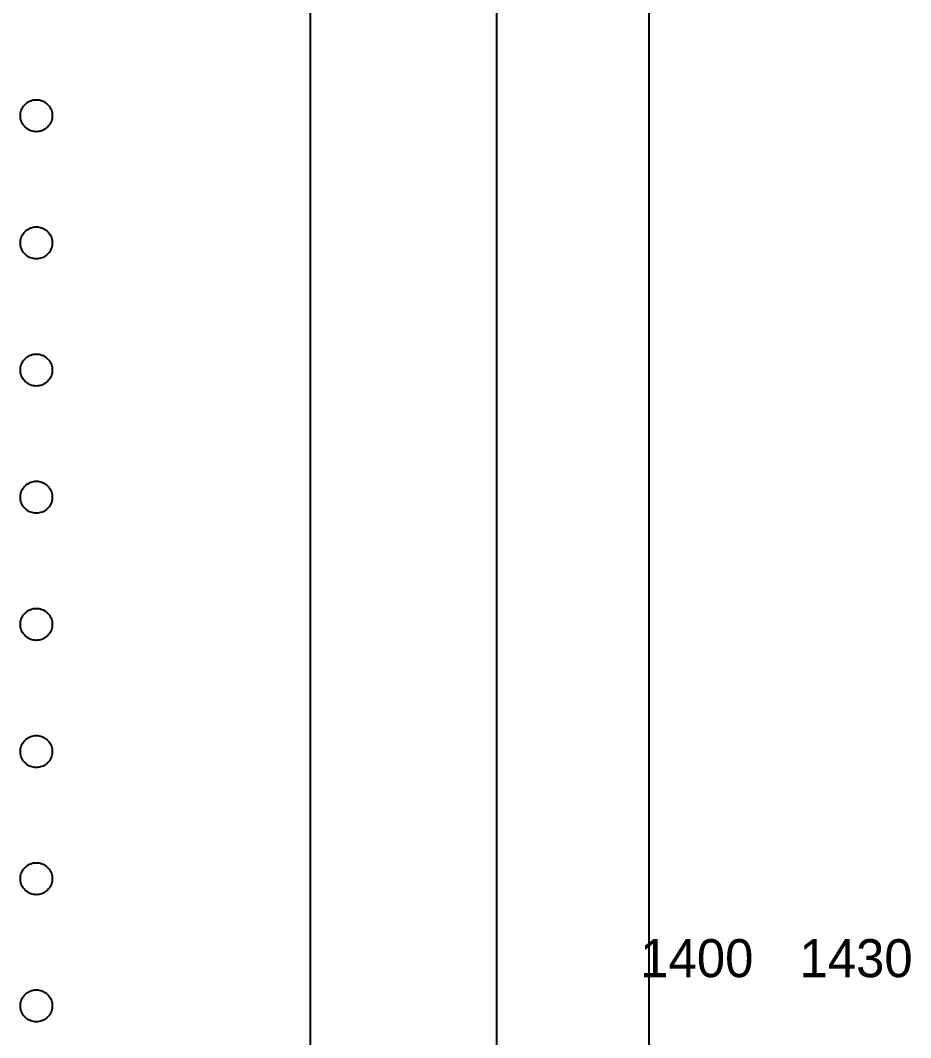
# Model space of a CAD drawing. Header units: millimetres. Extents: x 42 to 3058, y 353 to 2599.
# Drawn here: x 2793.8 to 3027.9, y 1194.1 to 1461.5 of the extents above; entities that cross this region are included whole.
import ezdxf
from ezdxf.enums import TextEntityAlignment as Align

# ---------------------------------------------------------------- set-up
doc = ezdxf.new("R2010")
doc.units = ezdxf.units.MM
doc.layers.add('DRAWING', color=7, linetype='Continuous')
doc.layers.add('TEXT', color=7, linetype='Continuous')

msp = doc.modelspace()

# ---------------------------------------------------------------- linework, layer by layer
at = {"layer": 'DRAWING', "linetype": 'CONTINUOUS', "true_color": 0x111111}
msp.add_line((2870, 1930), (2870, 500), dxfattribs=at)
at = {"layer": 'DRAWING', "linetype": 'CONTINUOUS', "true_color": 0xff6a00}
for p, q in [((2959, 1930), (2959, 500)), ((2919, 1915), (2919, 515))]:
    msp.add_line(p, q, dxfattribs=at)
at = {"layer": 'DRAWING', "linetype": 'CONTINUOUS', "true_color": 0x111111}
for points in [[(2802.2, 1436.47), (2802.18, 1436.1), (2802.14, 1435.74), (2802.06, 1435.38), (2801.95, 1435.03), (2801.81, 1434.7), (2801.64, 1434.37), (2801.44, 1434.06), (2801.22, 1433.77), (2800.97, 1433.5), (2800.7, 1433.25), (2800.41, 1433.03), (2800.1, 1432.83), (2799.77, 1432.66), (2799.44, 1432.52), (2799.09, 1432.41), (2798.73, 1432.33), (2798.37, 1432.29), (2798, 1432.27), (2797.63, 1432.29), (2797.27, 1432.33), (2796.91, 1432.41), (2796.56, 1432.52), (2796.23, 1432.66), (2795.9, 1432.83), (2795.59, 1433.03), (2795.3, 1433.25), (2795.03, 1433.5), (2794.78, 1433.77), (2794.56, 1434.06), (2794.36, 1434.37), (2794.19, 1434.7), (2794.05, 1435.03), (2793.94, 1435.38), (2793.86, 1435.74), (2793.82, 1436.1), (2793.8, 1436.47), (2793.82, 1436.84), (2793.86, 1437.2), (2793.94, 1437.56), (2794.05, 1437.91), (2794.19, 1438.25), (2794.36, 1438.57), (2794.56, 1438.88), (2794.78, 1439.17), (2795.03, 1439.44), (2795.3, 1439.69), (2795.59, 1439.91), (2795.9, 1440.11), (2796.23, 1440.28), (2796.56, 1440.42), (2796.91, 1440.53), (2797.27, 1440.61), (2797.63, 1440.65), (2798, 1440.67), (2798.37, 1440.65), (2798.73, 1440.61), (2799.09, 1440.53), (2799.44, 1440.42), (2799.77, 1440.28), (2800.1, 1440.11), (2800.41, 1439.91), (2800.7, 1439.69), (2800.97, 1439.44), (2801.22, 1439.17), (2801.44, 1438.88), (2801.64, 1438.57), (2801.81, 1438.25), (2801.95, 1437.91), (2802.06, 1437.56), (2802.14, 1437.2), (2802.18, 1436.84), (2802.2, 1436.47)], [(2802.2, 1403.04), (2802.18, 1402.67), (2802.14, 1402.31), (2802.06, 1401.95), (2801.95, 1401.6), (2801.81, 1401.27), (2801.64, 1400.94), (2801.44, 1400.63), (2801.22, 1400.34), (2800.97, 1400.07), (2800.7, 1399.82), (2800.41, 1399.6), (2800.1, 1399.4), (2799.77, 1399.23), (2799.44, 1399.09), (2799.09, 1398.98), (2798.73, 1398.9), (2798.37, 1398.86), (2798, 1398.84), (2797.63, 1398.86), (2797.27, 1398.9), (2796.91, 1398.98), (2796.56, 1399.09), (2796.23, 1399.23), (2795.9, 1399.4), (2795.59, 1399.6), (2795.3, 1399.82), (2795.03, 1400.07), (2794.78, 1400.34), (2794.56, 1400.63), (2794.36, 1400.94), (2794.19, 1401.27), (2794.05, 1401.6), (2793.94, 1401.95), (2793.86, 1402.31), (2793.82, 1402.67), (2793.8, 1403.04), (2793.82, 1403.41), (2793.86, 1403.77), (2793.94, 1404.13), (2794.05, 1404.48), (2794.19, 1404.82), (2794.36, 1405.14), (2794.56, 1405.45), (2794.78, 1405.74), (2795.03, 1406.01), (2795.3, 1406.26), (2795.59, 1406.48), (2795.9, 1406.68), (2796.23, 1406.85), (2796.56, 1406.99), (2796.91, 1407.1), (2797.27, 1407.18), (2797.63, 1407.22), (2798, 1407.24), (2798.37, 1407.22), (2798.73, 1407.18), (2799.09, 1407.1), (2799.44, 1406.99), (2799.77, 1406.85), (2800.1, 1406.68), (2800.41, 1406.48), (2800.7, 1406.26), (2800.97, 1406.01), (2801.22, 1405.74), (2801.44, 1405.45), (2801.64, 1405.14), (2801.81, 1404.82), (2801.95, 1404.48), (2802.06, 1404.13), (2802.14, 1403.77), (2802.18, 1403.41), (2802.2, 1403.04)], [(2802.2, 1369.61), (2802.18, 1369.25), (2802.14, 1368.88), (2802.06, 1368.52), (2801.95, 1368.17), (2801.81, 1367.84), (2801.64, 1367.51), (2801.44, 1367.2), (2801.22, 1366.91), (2800.97, 1366.64), (2800.7, 1366.39), (2800.41, 1366.17), (2800.1, 1365.97), (2799.77, 1365.8), (2799.44, 1365.66), (2799.09, 1365.55), (2798.73, 1365.48), (2798.37, 1365.43), (2798, 1365.41), (2797.63, 1365.43), (2797.27, 1365.48), (2796.91, 1365.55), (2796.56, 1365.66), (2796.23, 1365.8), (2795.9, 1365.97), (2795.59, 1366.17), (2795.3, 1366.39), (2795.03, 1366.64), (2794.78, 1366.91), (2794.56, 1367.2), (2794.36, 1367.51), (2794.19, 1367.84), (2794.05, 1368.17), (2793.94, 1368.52), (2793.86, 1368.88), (2793.82, 1369.25), (2793.8, 1369.61), (2793.82, 1369.98), (2793.86, 1370.34), (2793.94, 1370.7), (2794.05, 1371.05), (2794.19, 1371.39), (2794.36, 1371.71), (2794.56, 1372.02), (2794.78, 1372.31), (2795.03, 1372.58), (2795.3, 1372.83), (2795.59, 1373.05), (2795.9, 1373.25), (2796.23, 1373.42), (2796.56, 1373.56), (2796.91, 1373.67), (2797.27, 1373.75), (2797.63, 1373.8), (2798, 1373.81), (2798.37, 1373.8), (2798.73, 1373.75), (2799.09, 1373.67), (2799.44, 1373.56), (2799.77, 1373.42), (2800.1, 1373.25), (2800.41, 1373.05), (2800.7, 1372.83), (2800.97, 1372.58), (2801.22, 1372.31), (2801.44, 1372.02), (2801.64, 1371.71), (2801.81, 1371.39), (2801.95, 1371.05), (2802.06, 1370.7), (2802.14, 1370.34), (2802.18, 1369.98), (2802.2, 1369.61)], [(2802.2, 1336.18), (2802.18, 1335.82), (2802.14, 1335.45), (2802.06, 1335.09), (2801.95, 1334.75), (2801.81, 1334.41), (2801.64, 1334.08), (2801.44, 1333.77), (2801.22, 1333.48), (2800.97, 1333.21), (2800.7, 1332.96), (2800.41, 1332.74), (2800.1, 1332.54), (2799.77, 1332.38), (2799.44, 1332.24), (2799.09, 1332.12), (2798.73, 1332.05), (2798.37, 1332), (2798, 1331.98), (2797.63, 1332), (2797.27, 1332.05), (2796.91, 1332.12), (2796.56, 1332.24), (2796.23, 1332.38), (2795.9, 1332.54), (2795.59, 1332.74), (2795.3, 1332.96), (2795.03, 1333.21), (2794.78, 1333.48), (2794.56, 1333.77), (2794.36, 1334.08), (2794.19, 1334.41), (2794.05, 1334.75), (2793.94, 1335.09), (2793.86, 1335.45), (2793.82, 1335.82), (2793.8, 1336.18), (2793.82, 1336.55), (2793.86, 1336.91), (2793.94, 1337.27), (2794.05, 1337.62), (2794.19, 1337.96), (2794.36, 1338.28), (2794.56, 1338.59), (2794.78, 1338.88), (2795.03, 1339.15), (2795.3, 1339.4), (2795.59, 1339.62), (2795.9, 1339.82), (2796.23, 1339.99), (2796.56, 1340.13), (2796.91, 1340.24), (2797.27, 1340.32), (2797.63, 1340.37), (2798, 1340.38), (2798.37, 1340.37), (2798.73, 1340.32), (2799.09, 1340.24), (2799.44, 1340.13), (2799.77, 1339.99), (2800.1, 1339.82), (2800.41, 1339.62), (2800.7, 1339.4), (2800.97, 1339.15), (2801.22, 1338.88), (2801.44, 1338.59), (2801.64, 1338.28), (2801.81, 1337.96), (2801.95, 1337.62), (2802.06, 1337.27), (2802.14, 1336.91), (2802.18, 1336.55), (2802.2, 1336.18)], [(2802.2, 1302.75), (2802.18, 1302.39), (2802.14, 1302.02), (2802.06, 1301.67), (2801.95, 1301.32), (2801.81, 1300.98), (2801.64, 1300.65), (2801.44, 1300.34), (2801.22, 1300.05), (2800.97, 1299.78), (2800.7, 1299.53), (2800.41, 1299.31), (2800.1, 1299.12), (2799.77, 1298.95), (2799.44, 1298.81), (2799.09, 1298.7), (2798.73, 1298.62), (2798.37, 1298.57), (2798, 1298.55), (2797.63, 1298.57), (2797.27, 1298.62), (2796.91, 1298.7), (2796.56, 1298.81), (2796.23, 1298.95), (2795.9, 1299.12), (2795.59, 1299.31), (2795.3, 1299.53), (2795.03, 1299.78), (2794.78, 1300.05), (2794.56, 1300.34), (2794.36, 1300.65), (2794.19, 1300.98), (2794.05, 1301.32), (2793.94, 1301.67), (2793.86, 1302.02), (2793.82, 1302.39), (2793.8, 1302.75), (2793.82, 1303.12), (2793.86, 1303.48), (2793.94, 1303.84), (2794.05, 1304.19), (2794.19, 1304.53), (2794.36, 1304.85), (2794.56, 1305.16), (2794.78, 1305.45), (2795.03, 1305.72), (2795.3, 1305.97), (2795.59, 1306.19), (2795.9, 1306.39), (2796.23, 1306.56), (2796.56, 1306.7), (2796.91, 1306.81), (2797.27, 1306.89), (2797.63, 1306.94), (2798, 1306.95), (2798.37, 1306.94), (2798.73, 1306.89), (2799.09, 1306.81), (2799.44, 1306.7), (2799.77, 1306.56), (2800.1, 1306.39), (2800.41, 1306.19), (2800.7, 1305.97), (2800.97, 1305.72), (2801.22, 1305.45), (2801.44, 1305.16), (2801.64, 1304.85), (2801.81, 1304.53), (2801.95, 1304.19), (2802.06, 1303.84), (2802.14, 1303.48), (2802.18, 1303.12), (2802.2, 1302.75)], [(2802.2, 1269.32), (2802.18, 1268.96), (2802.14, 1268.59), (2802.06, 1268.24), (2801.95, 1267.89), (2801.81, 1267.55), (2801.64, 1267.22), (2801.44, 1266.91), (2801.22, 1266.62), (2800.97, 1266.35), (2800.7, 1266.11), (2800.41, 1265.88), (2800.1, 1265.69), (2799.77, 1265.52), (2799.44, 1265.38), (2799.09, 1265.27), (2798.73, 1265.19), (2798.37, 1265.14), (2798, 1265.12), (2797.63, 1265.14), (2797.27, 1265.19), (2796.91, 1265.27), (2796.56, 1265.38), (2796.23, 1265.52), (2795.9, 1265.69), (2795.59, 1265.88), (2795.3, 1266.11), (2795.03, 1266.35), (2794.78, 1266.62), (2794.56, 1266.91), (2794.36, 1267.22), (2794.19, 1267.55), (2794.05, 1267.89), (2793.94, 1268.24), (2793.86, 1268.59), (2793.82, 1268.96), (2793.8, 1269.32), (2793.82, 1269.69), (2793.86, 1270.05), (2793.94, 1270.41), (2794.05, 1270.76), (2794.19, 1271.1), (2794.36, 1271.42), (2794.56, 1271.73), (2794.78, 1272.02), (2795.03, 1272.29), (2795.3, 1272.54), (2795.59, 1272.76), (2795.9, 1272.96), (2796.23, 1273.13), (2796.56, 1273.27), (2796.91, 1273.38), (2797.27, 1273.46), (2797.63, 1273.51), (2798, 1273.52), (2798.37, 1273.51), (2798.73, 1273.46), (2799.09, 1273.38), (2799.44, 1273.27), (2799.77, 1273.13), (2800.1, 1272.96), (2800.41, 1272.76), (2800.7, 1272.54), (2800.97, 1272.29), (2801.22, 1272.02), (2801.44, 1271.73), (2801.64, 1271.42), (2801.81, 1271.1), (2801.95, 1270.76), (2802.06, 1270.41), (2802.14, 1270.05), (2802.18, 1269.69), (2802.2, 1269.32)], [(2802.2, 1235.89), (2802.18, 1235.53), (2802.14, 1235.16), (2802.06, 1234.81), (2801.95, 1234.46), (2801.81, 1234.12), (2801.64, 1233.79), (2801.44, 1233.48), (2801.22, 1233.19), (2800.97, 1232.92), (2800.7, 1232.68), (2800.41, 1232.45), (2800.1, 1232.26), (2799.77, 1232.09), (2799.44, 1231.95), (2799.09, 1231.84), (2798.73, 1231.76), (2798.37, 1231.71), (2798, 1231.69), (2797.63, 1231.71), (2797.27, 1231.76), (2796.91, 1231.84), (2796.56, 1231.95), (2796.23, 1232.09), (2795.9, 1232.26), (2795.59, 1232.45), (2795.3, 1232.68), (2795.03, 1232.92), (2794.78, 1233.19), (2794.56, 1233.48), (2794.36, 1233.79), (2794.19, 1234.12), (2794.05, 1234.46), (2793.94, 1234.81), (2793.86, 1235.16), (2793.82, 1235.53), (2793.8, 1235.89), (2793.82, 1236.26), (2793.86, 1236.62), (2793.94, 1236.98), (2794.05, 1237.33), (2794.19, 1237.67), (2794.36, 1237.99), (2794.56, 1238.3), (2794.78, 1238.59), (2795.03, 1238.86), (2795.3, 1239.11), (2795.59, 1239.33), (2795.9, 1239.53), (2796.23, 1239.7), (2796.56, 1239.84), (2796.91, 1239.95), (2797.27, 1240.03), (2797.63, 1240.08), (2798, 1240.09), (2798.37, 1240.08), (2798.73, 1240.03), (2799.09, 1239.95), (2799.44, 1239.84), (2799.77, 1239.7), (2800.1, 1239.53), (2800.41, 1239.33), (2800.7, 1239.11), (2800.97, 1238.86), (2801.22, 1238.59), (2801.44, 1238.3), (2801.64, 1237.99), (2801.81, 1237.67), (2801.95, 1237.33), (2802.06, 1236.98), (2802.14, 1236.62), (2802.18, 1236.26), (2802.2, 1235.89)], [(2802.2, 1202.46), (2802.18, 1202.1), (2802.14, 1201.73), (2802.06, 1201.38), (2801.95, 1201.03), (2801.81, 1200.69), (2801.64, 1200.36), (2801.44, 1200.05), (2801.22, 1199.76), (2800.97, 1199.49), (2800.7, 1199.25), (2800.41, 1199.02), (2800.1, 1198.83), (2799.77, 1198.66), (2799.44, 1198.52), (2799.09, 1198.41), (2798.73, 1198.33), (2798.37, 1198.28), (2798, 1198.26), (2797.63, 1198.28), (2797.27, 1198.33), (2796.91, 1198.41), (2796.56, 1198.52), (2796.23, 1198.66), (2795.9, 1198.83), (2795.59, 1199.02), (2795.3, 1199.25), (2795.03, 1199.49), (2794.78, 1199.76), (2794.56, 1200.05), (2794.36, 1200.36), (2794.19, 1200.69), (2794.05, 1201.03), (2793.94, 1201.38), (2793.86, 1201.73), (2793.82, 1202.1), (2793.8, 1202.46), (2793.82, 1202.83), (2793.86, 1203.19), (2793.94, 1203.55), (2794.05, 1203.9), (2794.19, 1204.24), (2794.36, 1204.56), (2794.56, 1204.87), (2794.78, 1205.16), (2795.03, 1205.43), (2795.3, 1205.68), (2795.59, 1205.9), (2795.9, 1206.1), (2796.23, 1206.27), (2796.56, 1206.41), (2796.91, 1206.52), (2797.27, 1206.6), (2797.63, 1206.65), (2798, 1206.66), (2798.37, 1206.65), (2798.73, 1206.6), (2799.09, 1206.52), (2799.44, 1206.41), (2799.77, 1206.27), (2800.1, 1206.1), (2800.41, 1205.9), (2800.7, 1205.68), (2800.97, 1205.43), (2801.22, 1205.16), (2801.44, 1204.87), (2801.64, 1204.56), (2801.81, 1204.24), (2801.95, 1203.9), (2802.06, 1203.55), (2802.14, 1203.19), (2802.18, 1202.83), (2802.2, 1202.46)]]:
    msp.add_lwpolyline(points, close=True, dxfattribs=at)

# ---------------------------------------------------------------- texts
at = {"layer": 'TEXT', "true_color": 0xff6a00}
for s, p in [('1400 ', (2973.5, 1215)), ('1430', (3013.5, 1215))]:
    msp.add_text(s, height=10, dxfattribs=at).set_placement(p, align=Align.MIDDLE_CENTER)

doc.saveas('drawing.dxf')
